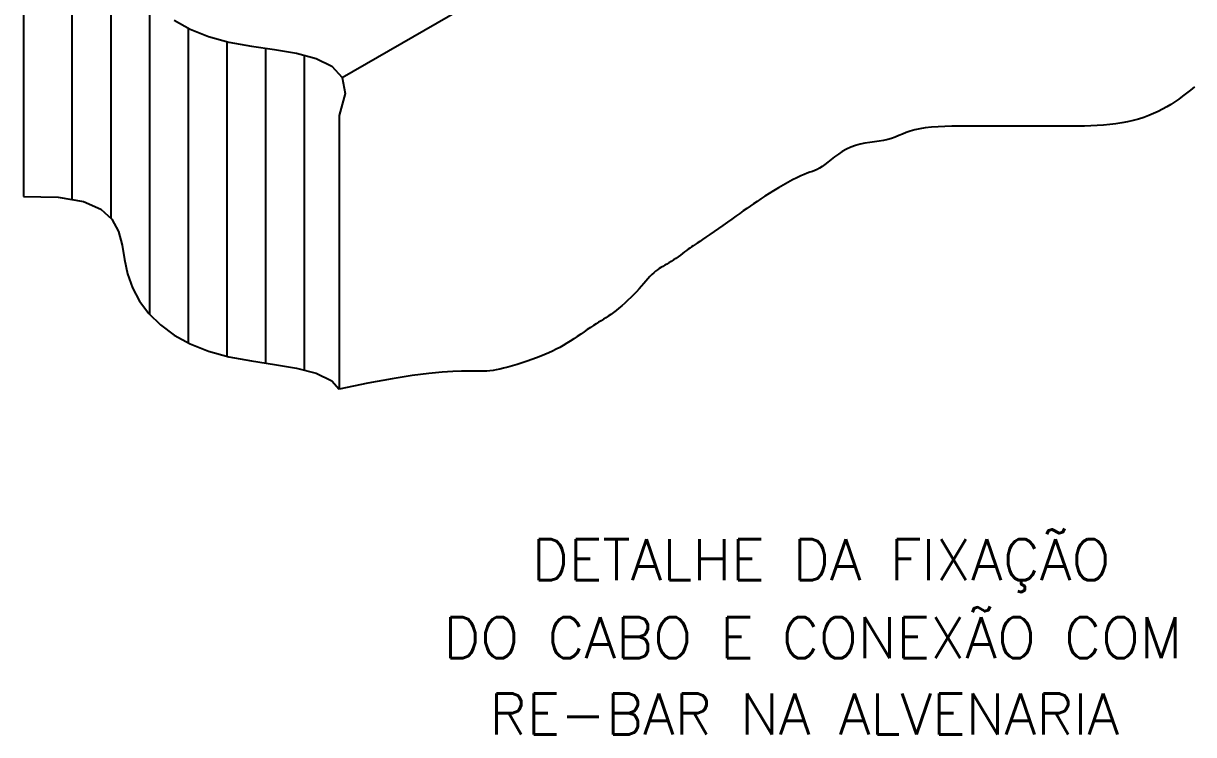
# Model space of a CAD drawing. Header units: millimetres. Extents: x -6448.6 to -6427.1, y -4392.2 to -4377.4.
# Drawn here: x -6444.99 to -6435.04, y -4392.25 to -4386.2 of the extents above; entities that cross this region are included whole.
import ezdxf
from ezdxf.enums import TextEntityAlignment as Align

# ---------------------------------------------------------------- set-up
doc = ezdxf.new("R2010")
doc.units = ezdxf.units.MM
doc.header["$LTSCALE"] = 10
doc.layers.add('Termotécnica', color=7, linetype='Continuous')
doc.styles.add('r140', font='romans.shx')

msp = doc.modelspace()

# ---------------------------------------------------------------- linework, layer by layer
at = {"layer": 'Termotécnica', "color": 2}
for p, q in [((-6442.2827, -4386.6626), (-6431.0513, -4380.188)), ((-6444.9933, -4384.999), (-6444.9933, -4387.6753)), ((-6442.3067, -4386.9851), (-6442.3067, -4389.3119))]:
    msp.add_line(p, q, dxfattribs=at)
at = {"layer": 'Termotécnica', "color": 1}
for p, q in [((-6444.5801, -4385.0229), (-6444.5801, -4387.6992)), ((-6444.2509, -4385.1827), (-6444.2509, -4387.859)), ((-6443.9218, -4385.9962), (-6443.9218, -4388.6724)), ((-6443.5926, -4386.2409), (-6443.5926, -4388.9172)), ((-6443.2634, -4386.357), (-6443.2634, -4389.0333)), ((-6442.9343, -4386.4142), (-6442.9343, -4389.0905)), ((-6442.6051, -4386.4737), (-6442.6051, -4389.1499))]:
    msp.add_line(p, q, dxfattribs=at)
at = {"layer": 'Termotécnica', "color": 2}
for points in [[(-6443.7096, -4386.1762), (-6443.5736, -4386.2514), (-6443.4188, -4386.3138), (-6443.245, -4386.3621), (-6443.0544, -4386.3968), (-6442.8582, -4386.4252), (-6442.6697, -4386.4567), (-6442.502, -4386.5006), (-6442.3686, -4386.5662), (-6442.2827, -4386.6626), (-6442.2576, -4386.7991), (-6442.3067, -4386.9851)], [(-6435.032, -4386.7426), (-6435.0662, -4386.77), (-6435.0999, -4386.7964), (-6435.1332, -4386.8217), (-6435.1664, -4386.846), (-6435.1998, -4386.8692), (-6435.2338, -4386.8913), (-6435.2686, -4386.9123), (-6435.3045, -4386.9323), (-6435.3419, -4386.9513), (-6435.381, -4386.9692), (-6435.4219, -4386.9859), (-6435.4644, -4387.0013), (-6435.5085, -4387.0155), (-6435.5543, -4387.0282), (-6435.6016, -4387.0394), (-6435.6504, -4387.0491), (-6435.7007, -4387.057), (-6435.7523, -4387.0633), (-6435.8052, -4387.0679), (-6435.859, -4387.0713), (-6435.9136, -4387.0736), (-6435.9687, -4387.0749), (-6436.0241, -4387.0756), (-6436.0796, -4387.0759), (-6436.135, -4387.0759), (-6436.19, -4387.0759), (-6436.2445, -4387.0759), (-6436.2983, -4387.0759), (-6436.3512, -4387.0759), (-6436.403, -4387.0759), (-6436.4536, -4387.0759), (-6436.5028, -4387.0759), (-6436.5504, -4387.0759), (-6436.5963, -4387.0759), (-6436.6412, -4387.0759), (-6436.6856, -4387.0759), (-6436.7302, -4387.0759), (-6436.7757, -4387.0759), (-6436.8228, -4387.0759), (-6436.8721, -4387.0759), (-6436.9242, -4387.0759), (-6436.9796, -4387.076), (-6437.0374, -4387.0763), (-6437.0964, -4387.0771), (-6437.1555, -4387.0787), (-6437.2136, -4387.0814), (-6437.2694, -4387.0855), (-6437.3219, -4387.0911), (-6437.3699, -4387.0986), (-6437.4125, -4387.108), (-6437.4506, -4387.1191), (-6437.4851, -4387.1312), (-6437.5171, -4387.1439), (-6437.5478, -4387.1565), (-6437.578, -4387.1687), (-6437.609, -4387.1797), (-6437.6418, -4387.1892), (-6437.6771, -4387.1968), (-6437.7146, -4387.203), (-6437.7539, -4387.2085), (-6437.7942, -4387.2142), (-6437.8351, -4387.2208), (-6437.876, -4387.229), (-6437.9162, -4387.2396), (-6437.9552, -4387.2534), (-6437.9926, -4387.2708), (-6438.0281, -4387.2911), (-6438.0618, -4387.3133), (-6438.0935, -4387.3365), (-6438.1233, -4387.3597), (-6438.1512, -4387.3819), (-6438.177, -4387.4022), (-6438.2007, -4387.4196), (-6438.2224, -4387.4334), (-6438.2428, -4387.4442), (-6438.2627, -4387.453), (-6438.2828, -4387.4606), (-6438.304, -4387.4681), (-6438.3271, -4387.4764), (-6438.3528, -4387.4863), (-6438.3819, -4387.4989), (-6438.4151, -4387.5147), (-6438.4515, -4387.5335), (-6438.4904, -4387.5545), (-6438.5306, -4387.5772), (-6438.5715, -4387.601), (-6438.6119, -4387.6253), (-6438.651, -4387.6493), (-6438.6878, -4387.6726), (-6438.7218, -4387.6946), (-6438.7533, -4387.7156), (-6438.7831, -4387.736), (-6438.812, -4387.7561), (-6438.8407, -4387.7765), (-6438.87, -4387.7974), (-6438.9006, -4387.8193), (-6438.9333, -4387.8425), (-6438.9686, -4387.8674), (-6439.0057, -4387.8934), (-6439.0438, -4387.9199), (-6439.082, -4387.9464), (-6439.1193, -4387.9721), (-6439.1548, -4387.9965), (-6439.1875, -4388.019), (-6439.2165, -4388.0389), (-6439.2413, -4388.0558), (-6439.2622, -4388.0701), (-6439.2801, -4388.0824), (-6439.2958, -4388.0932), (-6439.3101, -4388.1031), (-6439.3238, -4388.1127), (-6439.3377, -4388.1226), (-6439.3525, -4388.1333), (-6439.3689, -4388.1453), (-6439.3867, -4388.1583), (-6439.4056, -4388.1721), (-6439.4252, -4388.1862), (-6439.4451, -4388.2003), (-6439.4651, -4388.214), (-6439.4847, -4388.2271), (-6439.5036, -4388.2391), (-6439.5215, -4388.2498), (-6439.5385, -4388.2595), (-6439.5548, -4388.2687), (-6439.5706, -4388.2778), (-6439.586, -4388.2872), (-6439.6013, -4388.2975), (-6439.6165, -4388.309), (-6439.632, -4388.3221), (-6439.6477, -4388.3373), (-6439.664, -4388.3544), (-6439.6809, -4388.3732), (-6439.6985, -4388.3934), (-6439.717, -4388.4149), (-6439.7366, -4388.4374), (-6439.7573, -4388.4607), (-6439.7792, -4388.4845), (-6439.8025, -4388.5087), (-6439.8269, -4388.533), (-6439.852, -4388.557), (-6439.8774, -4388.5804), (-6439.9029, -4388.6029), (-6439.9279, -4388.6242), (-6439.9523, -4388.644), (-6439.9756, -4388.662), (-6439.9976, -4388.678), (-6440.0186, -4388.6924), (-6440.039, -4388.7056), (-6440.0592, -4388.7182), (-6440.0795, -4388.7306), (-6440.1004, -4388.7433), (-6440.1223, -4388.7568), (-6440.1455, -4388.7715), (-6440.1705, -4388.7879), (-6440.1969, -4388.8058), (-6440.2245, -4388.8246), (-6440.2532, -4388.8442), (-6440.2825, -4388.8642), (-6440.3123, -4388.8841), (-6440.3423, -4388.9037), (-6440.3721, -4388.9226), (-6440.4018, -4388.9405), (-6440.4314, -4388.9575), (-6440.4614, -4388.9736), (-6440.492, -4388.9892), (-6440.5238, -4389.0041), (-6440.5569, -4389.0187), (-6440.5919, -4389.033), (-6440.6289, -4389.0472), (-6440.6683, -4389.0613), (-6440.7092, -4389.0752), (-6440.751, -4389.0887), (-6440.7927, -4389.1015), (-6440.8336, -4389.1134), (-6440.8727, -4389.1242), (-6440.9092, -4389.1337), (-6440.9424, -4389.1416), (-6440.9717, -4389.1479), (-6440.9986, -4389.1525), (-6441.0247, -4389.1559), (-6441.0519, -4389.1582), (-6441.0819, -4389.1595), (-6441.1166, -4389.1602), (-6441.1576, -4389.1605), (-6441.2067, -4389.1605), (-6441.2662, -4389.1608), (-6441.3397, -4389.1629), (-6441.4314, -4389.1685), (-6441.5453, -4389.1794), (-6441.6857, -4389.1975), (-6441.8566, -4389.2244), (-6442.0623, -4389.262), (-6442.3067, -4389.3119)], [(-6444.9933, -4387.6753), (-6444.6972, -4387.679), (-6444.4828, -4387.7159), (-6444.3356, -4387.7807), (-6444.2413, -4387.8679), (-6444.1857, -4387.9721), (-6444.1543, -4388.0879), (-6444.133, -4388.2098), (-6444.1072, -4388.3325), (-6444.0652, -4388.4513), (-6444.0045, -4388.564), (-6443.925, -4388.6693), (-6443.8267, -4388.7659), (-6443.7096, -4388.8525), (-6443.5736, -4388.9277), (-6443.4188, -4388.9901), (-6443.245, -4389.0384), (-6443.0544, -4389.073), (-6442.8582, -4389.1015), (-6442.6697, -4389.133), (-6442.502, -4389.1769), (-6442.3686, -4389.2424), (-6442.3067, -4389.3119)]]:
    msp.add_lwpolyline(points, dxfattribs=at)

# ---------------------------------------------------------------- texts
at = {"layer": 'Termotécnica', "color": 5, "style": 'r140'}
for s, p in [('DETALHE DA FIXAÇÃO', (-6438.2086, -4390.7673)), (' DO CABO E CONEXÃO COM ', (-6438.2791, -4391.3802)), ('RE-BAR NA ALVENARIA', (-6438.3507, -4392.0749))]:
    msp.add_text(s, height=0.35, dxfattribs=at).set_placement(p, align=Align.MIDDLE)

doc.saveas('drawing.dxf')
